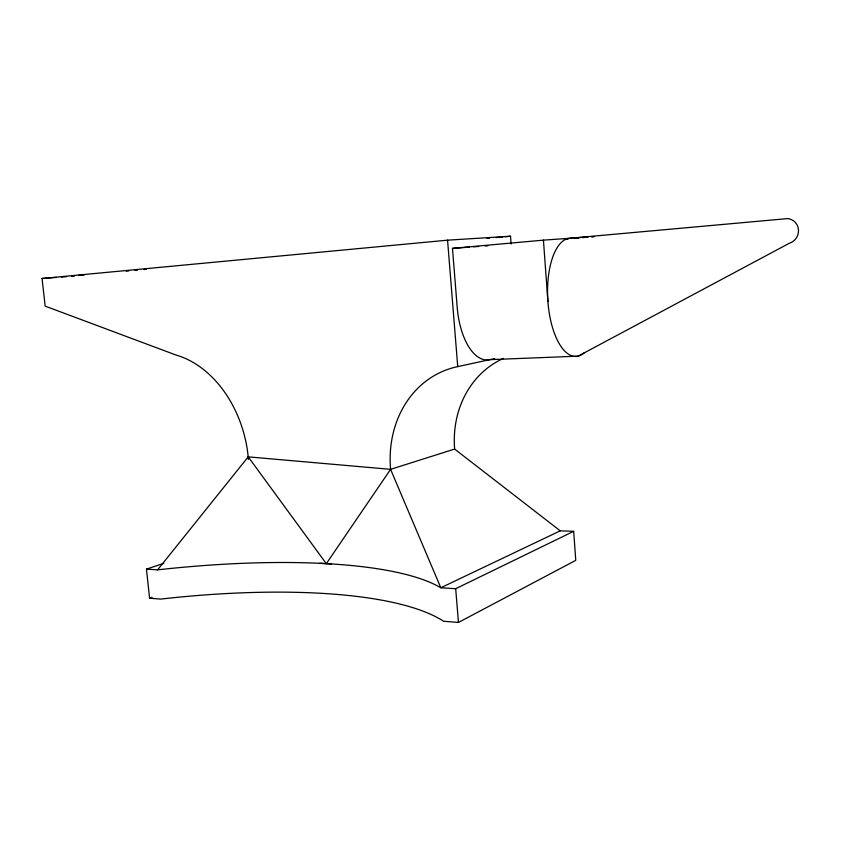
<?xml version="1.0" encoding="UTF-8"?>
<svg xmlns="http://www.w3.org/2000/svg" width="841" height="841" viewBox="0 0 841 841"><rect width="100%" height="100%" fill="white"/><g stroke="black" fill="none" stroke-linecap="round" stroke-linejoin="round"><path stroke-width="1.26" d="M248.431 459.449A104.494 77.593 76.2 0 0 176.053 355.049L45.172 306.135L42.05 278.487L447.559 240.169L457.735 366.613A106.05 91.154 70 0 0 390.581 469.341L326.319 563.67L248.211 456.852L157.614 569.841L146.46 569.136L149.572 598.214L160.715 599.086A328.137 89.272 -8.2 0 1 443.606 621.268L458.461 622.435L575.77 560.348L573.678 531.312L560.243 530.829L440.81 587.764A329.094 81.22 -7.9 0 0 157.614 569.841M248.211 456.852L390.581 469.341L440.81 587.764L455.685 588.711L573.678 531.312M149.572 598.214L152.042 597.32M146.46 569.136L163.806 563.302M390.581 469.341L454.634 449.073A98.113 86.77 69.2 0 1 503.454 358.392M457.735 366.613L494.666 358.592M126.276 271.18L128.778 270.949M135.033 270.36L137.535 270.119M486.981 238.434L489.588 238.192M496.127 237.583L502.666 236.973M505.283 236.72L510.508 236.237L511.097 244.037M584.327 352.673A59.175 25.325 87 0 1 548.637 308.836A59.175 25.325 87 0 1 569.746 238.276L787.975 218.565C801.547 220.973 801.957 239.086 789.289 243.27L578.093 356.163L489.735 359.664A56.925 27.417 86.7 0 1 457.199 307.322L452.479 248.368L543.433 240.137L587.796 237.004M564.448 239.233L568.337 238.886M573.52 238.413L578.692 237.95M582.582 237.604L587.764 237.13M591.654 236.784L594.24 236.552L591.665 236.731M78.423 275.385L83.764 274.933M83.785 275.07L80.168 275.375M42.05 278.487L56.263 277.446M61.425 277.067L66.597 276.689M71.769 276.311L74.344 276.121M143.843 269.551L146.439 269.372M452.479 248.368L469.499 247.138M473.42 246.844L478.655 246.466M485.204 245.993L487.822 245.803M447.559 240.169L510.508 236.237M319.78 563.302L331.554 563.954M454.634 449.073L560.243 530.829M455.685 588.711L458.461 622.435M543.433 240.137L547.912 301.53"/></g></svg>
